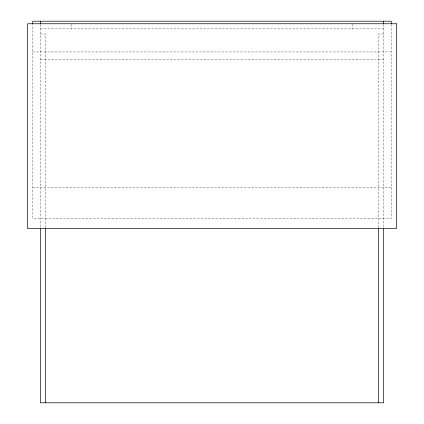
<?xml version="1.0" encoding="UTF-8"?>
<svg xmlns="http://www.w3.org/2000/svg" width="424" height="424" viewBox="0 0 424 424"><rect width="100%" height="100%" fill="white"/><g stroke="black" fill="none" stroke-linecap="round" stroke-linejoin="round"><path stroke-width="0.32" stroke-dasharray="2.12 1.59" d="M40.407 28.885L383.593 28.885M40.407 34.005L45.532 34.005L45.532 227.656M383.593 34.005L378.468 34.005L378.468 227.656M32.722 51.935L391.278 51.935M40.407 59.614L383.593 59.614M32.722 187.668L391.278 187.668M391.278 24.507L391.278 218.402L32.722 218.402L32.722 24.507M383.593 24.401L383.593 227.656M352.858 24.401L352.858 28.885M71.142 24.401L71.142 28.885M40.407 24.401L40.407 227.656"/><path stroke-width="0.64" d="M391.278 23.845L391.278 21.2L32.722 21.2L32.722 23.845M383.593 21.2L383.593 23.845M383.593 228.319L383.593 402.8L40.407 402.8L40.407 228.319M378.468 228.319L378.468 402.8M45.532 228.319L45.532 402.8M40.407 21.2L40.407 23.845M396.398 23.76L27.602 23.76L27.602 228.647L396.398 228.647L396.398 23.76"/></g></svg>
